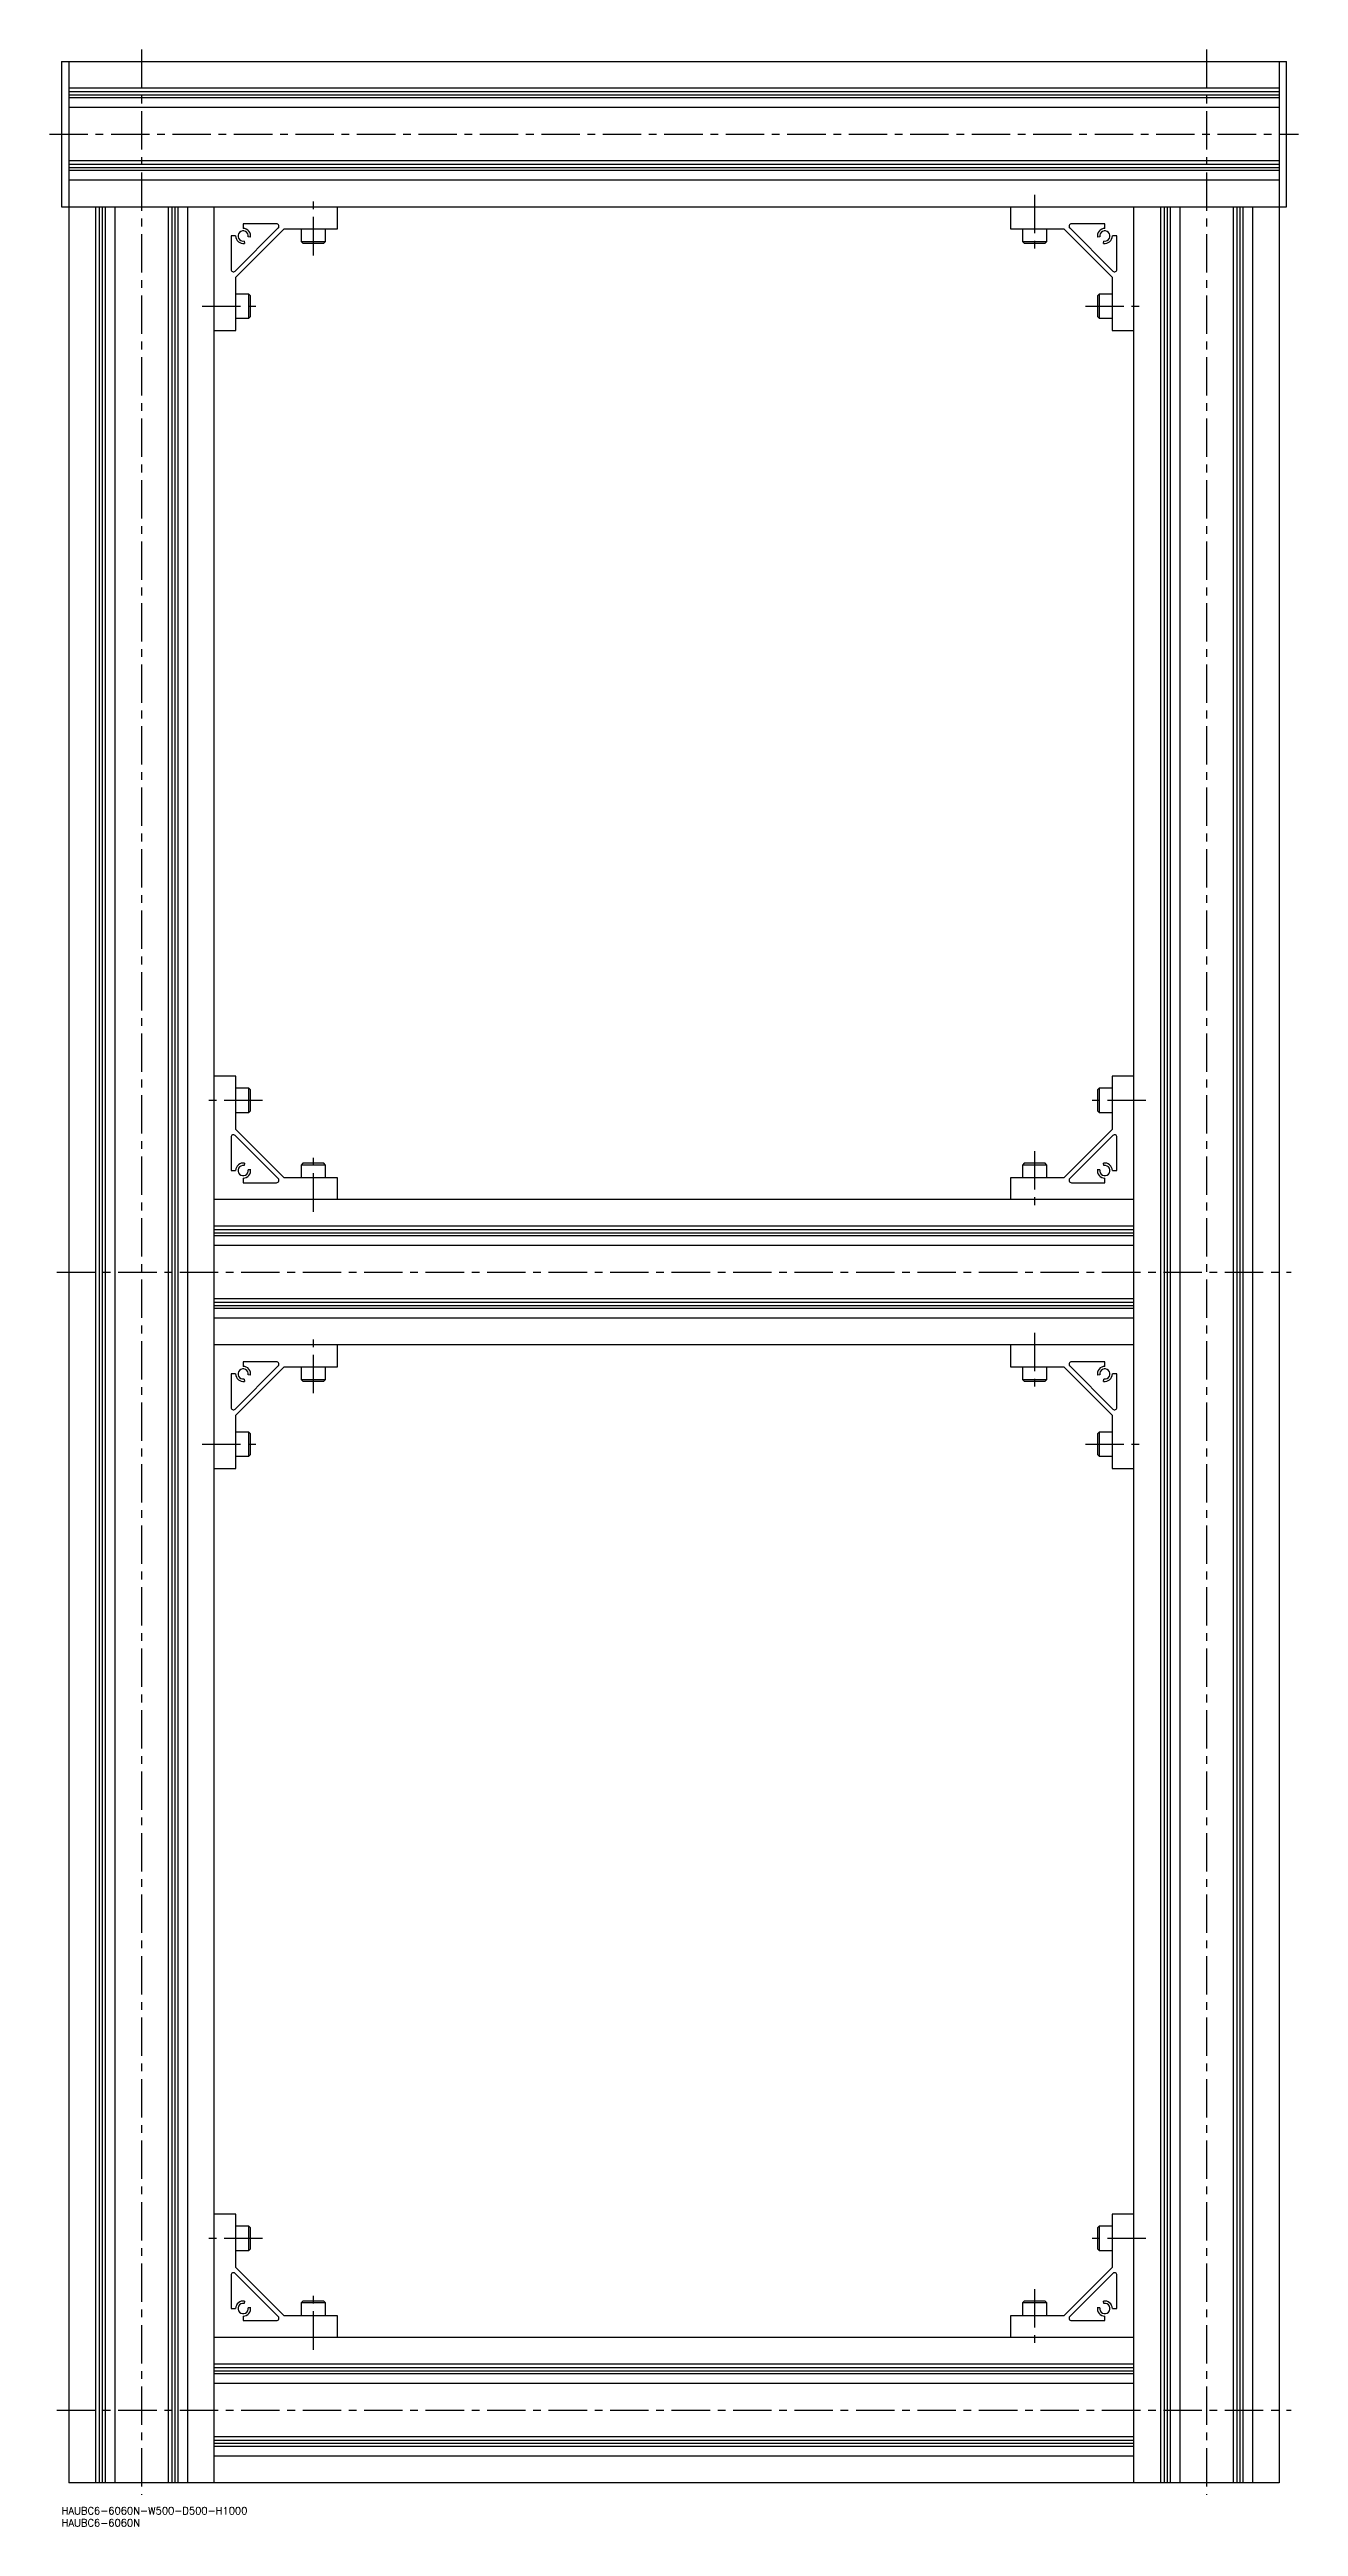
# Model space of a CAD drawing. Extents: x -5 to 1191, y -8 to 1575.
# Drawn here: x -5 to 511, y -8 to 1015 of the extents above; entities that cross this region are included whole.
import ezdxf

# ---------------------------------------------------------------- set-up
doc = ezdxf.new("R2010")
doc.units = 0
doc.header["$LTSCALE"] = 0.5
doc.linetypes.add('CENTER', pattern=[50.8, 31.75, -6.35, 6.35, -6.35])
for name, color, linetype in [('MSM_CENTER', 1, 'CENTER'), ('MSM_CONTINUOUS', 7, 'CONTINUOUS'), ('MSM_PART_NUMBER', 7, 'CONTINUOUS')]:
    doc.layers.add(name, color=color, linetype=linetype)
doc.styles.get("Standard").update_dxf_attribs({"font": 'txt.shx', "height": 3, "bigfont": 'bigfont.shx'})

# ---------------------------------------------------------------- blocks, each defined once
blk = doc.blocks.new('*U8')
at = {"layer": 'MSM_PART_NUMBER'}
blk.add_text('HAUBC6-6060N-W500-D500-H1000', height=3, dxfattribs=at).set_placement((0, -3))
blk = doc.blocks.new('*U9')
at = {"layer": 'MSM_PART_NUMBER'}
blk.add_text('HAUBC6-6060N', height=3, dxfattribs=at).set_placement((0, -8))

msp = doc.modelspace()

# ---------------------------------------------------------------- linework, layer by layer
at = {"layer": 'MSM_CENTER'}
for p, q in [((33, 1015), (33, 5)), ((473, 1015), (473, 5)), ((-5, 980), (511, 980)), ((104, 930), (104, 955)), ((402, 955), (402, 930)), ((58, 909), (83, 909)), ((423, 909), (448, 909)), ((83, 581), (58, 581)), ((448, 581), (423, 581)), ((104, 535), (104, 560)), ((402, 560), (402, 535)), ((-2, 510), (508, 510)), ((104, 460), (104, 485)), ((402, 485), (402, 460)), ((58, 439), (83, 439)), ((423, 439), (448, 439)), ((83, 111), (58, 111)), ((448, 111), (423, 111)), ((104, 65), (104, 90)), ((402, 90), (402, 65)), ((-2, 40), (508, 40))]:
    msp.add_line(p, q, dxfattribs=at)
at = {"layer": 'MSM_CONTINUOUS'}
for p, q in [((0, 1010), (506, 1010)), ((0, 1010), (0, 950)), ((3, 1010), (3, 10)), ((503, 1010), (503, 10)), ((506, 950), (506, 1010)), ((503, 999), (3, 999)), ((503, 997.5), (3, 997.5)), ((503, 996.2), (3, 996.2)), ((503, 995), (3, 995)), ((503, 991), (3, 991)), ((503, 969), (3, 969)), ((503, 967.5), (3, 967.5)), ((503, 966.2), (3, 966.2)), ((503, 965), (3, 965)), ((503, 961), (3, 961)), ((0, 950), (506, 950)), ((14, 950), (14, 10)), ((15.5, 950), (15.5, 10)), ((16.8, 950), (16.8, 10)), ((18, 950), (18, 10)), ((22, 950), (22, 10)), ((44, 950), (44, 10)), ((45.5, 950), (45.5, 10)), ((46.8, 950), (46.8, 10)), ((48, 950), (48, 10)), ((52, 950), (52, 10)), ((63, 10), (63, 950)), ((71.7, 923.5), (89.5, 941.3)), ((75, 943), (75, 941.1)), ((88.8, 943), (75, 943)), ((114, 941), (114, 950)), ((392, 950), (392, 941)), ((416.5, 941.3), (434.3, 923.5)), ((431, 943), (417.2, 943)), ((431, 941.1), (431, 943)), ((443, 10), (443, 950)), ((454, 950), (454, 10)), ((455.5, 950), (455.5, 10)), ((456.8, 950), (456.8, 10)), ((458, 950), (458, 10)), ((462, 950), (462, 10)), ((484, 950), (484, 10)), ((485.5, 950), (485.5, 10)), ((486.8, 950), (486.8, 10)), ((488, 950), (488, 10)), ((492, 950), (492, 10)), ((70, 938), (70, 924.2)), ((71.9, 938), (70, 938)), ((72, 921), (92, 941)), ((75.4, 935.9), (75.5, 934.9)), ((78.1, 937.5), (77.1, 937.6)), ((92, 941), (114, 941)), ((99, 941), (99, 935.7)), ((99, 935.7), (99.7, 935)), ((99, 935.7), (109, 935.7)), ((99.7, 935), (108.3, 935)), ((108.3, 935), (109, 935.7)), ((109, 935.7), (109, 941)), ((392, 941), (414, 941)), ((397, 941), (397, 935.7)), ((397, 935.7), (397.7, 935)), ((397, 935.7), (407, 935.7)), ((397.7, 935), (406.3, 935)), ((406.3, 935), (407, 935.7)), ((407, 935.7), (407, 941)), ((414, 941), (434, 921)), ((428.9, 937.6), (427.9, 937.5)), ((430.5, 934.9), (430.6, 935.9)), ((436, 938), (434.1, 938)), ((436, 924.2), (436, 938)), ((72, 899), (72, 921)), ((434, 921), (434, 899)), ((77.3, 914), (72, 914)), ((78, 913.3), (77.3, 914)), ((77.3, 904), (77.3, 914)), ((78, 904.7), (78, 913.3)), ((428.7, 914), (428, 913.3)), ((428, 913.3), (428, 904.7)), ((434, 914), (428.7, 914)), ((428.7, 914), (428.7, 904)), ((72, 904), (77.3, 904)), ((77.3, 904), (78, 904.7)), ((428, 904.7), (428.7, 904)), ((428.7, 904), (434, 904)), ((63, 899), (72, 899)), ((434, 899), (443, 899)), ((72, 591), (63, 591)), ((72, 569), (72, 591)), ((77.3, 586), (72, 586)), ((78, 585.3), (77.3, 586)), ((77.3, 576), (77.3, 586)), ((78, 576.7), (78, 585.3)), ((428.7, 586), (428, 585.3)), ((428, 585.3), (428, 576.7)), ((434, 586), (428.7, 586)), ((428.7, 586), (428.7, 576)), ((443, 591), (434, 591)), ((434, 591), (434, 569)), ((72, 576), (77.3, 576)), ((77.3, 576), (78, 576.7)), ((428, 576.7), (428.7, 576)), ((428.7, 576), (434, 576)), ((70, 565.8), (70, 552)), ((89.5, 548.7), (71.7, 566.5)), ((92, 549), (72, 569)), ((434, 569), (414, 549)), ((434.3, 566.5), (416.5, 548.7)), ((436, 552), (436, 565.8)), ((75.5, 555.1), (75.4, 554.1)), ((77.1, 552.4), (78.1, 552.5)), ((99.7, 555), (99, 554.3)), ((99, 554.3), (99, 549)), ((109, 554.3), (99, 554.3)), ((108.3, 555), (99.7, 555)), ((109, 554.3), (108.3, 555)), ((109, 549), (109, 554.3)), ((397.7, 555), (397, 554.3)), ((397, 554.3), (397, 549)), ((407, 554.3), (397, 554.3)), ((406.3, 555), (397.7, 555)), ((407, 554.3), (406.3, 555)), ((407, 549), (407, 554.3)), ((427.9, 552.5), (428.9, 552.4)), ((430.6, 554.1), (430.5, 555.1)), ((70, 552), (71.9, 552)), ((75, 548.9), (75, 547)), ((75, 547), (88.8, 547)), ((114, 549), (92, 549)), ((114, 540), (114, 549)), ((414, 549), (392, 549)), ((392, 549), (392, 540)), ((417.2, 547), (431, 547)), ((431, 547), (431, 548.9)), ((434.1, 552), (436, 552)), ((443, 540), (63, 540)), ((443, 529), (63, 529)), ((443, 527.5), (63, 527.5)), ((443, 526.2), (63, 526.2)), ((443, 525), (63, 525)), ((443, 521), (63, 521)), ((443, 499), (63, 499)), ((443, 497.5), (63, 497.5)), ((443, 496.2), (63, 496.2)), ((443, 495), (63, 495)), ((443, 491), (63, 491)), ((443, 480), (63, 480)), ((71.7, 453.5), (89.5, 471.3)), ((72, 451), (92, 471)), ((75, 473), (75, 471.1)), ((88.8, 473), (75, 473)), ((92, 471), (114, 471)), ((99, 471), (99, 465.7)), ((109, 465.7), (109, 471)), ((114, 471), (114, 480)), ((392, 480), (392, 471)), ((392, 471), (414, 471)), ((397, 471), (397, 465.7)), ((407, 465.7), (407, 471)), ((414, 471), (434, 451)), ((416.5, 471.3), (434.3, 453.5)), ((431, 473), (417.2, 473)), ((431, 471.1), (431, 473)), ((70, 468), (70, 454.2)), ((71.9, 468), (70, 468)), ((75.4, 465.9), (75.5, 464.9)), ((78.1, 467.5), (77.1, 467.6)), ((99, 465.7), (99.7, 465)), ((99, 465.7), (109, 465.7)), ((99.7, 465), (108.3, 465)), ((108.3, 465), (109, 465.7)), ((397, 465.7), (397.7, 465)), ((397, 465.7), (407, 465.7)), ((397.7, 465), (406.3, 465)), ((406.3, 465), (407, 465.7)), ((428.9, 467.6), (427.9, 467.5)), ((430.5, 464.9), (430.6, 465.9)), ((436, 468), (434.1, 468)), ((436, 454.2), (436, 468)), ((72, 429), (72, 451)), ((434, 451), (434, 429)), ((77.3, 444), (72, 444)), ((78, 443.3), (77.3, 444)), ((77.3, 434), (77.3, 444)), ((78, 434.7), (78, 443.3)), ((428.7, 444), (428, 443.3)), ((428, 443.3), (428, 434.7)), ((434, 444), (428.7, 444)), ((428.7, 444), (428.7, 434)), ((72, 434), (77.3, 434)), ((77.3, 434), (78, 434.7)), ((428, 434.7), (428.7, 434)), ((428.7, 434), (434, 434)), ((63, 429), (72, 429)), ((434, 429), (443, 429)), ((72, 121), (63, 121)), ((72, 99), (72, 121)), ((77.3, 116), (72, 116)), ((78, 115.3), (77.3, 116)), ((77.3, 106), (77.3, 116)), ((78, 106.7), (78, 115.3)), ((428.7, 116), (428, 115.3)), ((428, 115.3), (428, 106.7)), ((434, 116), (428.7, 116)), ((428.7, 116), (428.7, 106)), ((443, 121), (434, 121)), ((434, 121), (434, 99)), ((72, 106), (77.3, 106)), ((77.3, 106), (78, 106.7)), ((428, 106.7), (428.7, 106)), ((428.7, 106), (434, 106)), ((70, 95.8), (70, 82)), ((89.5, 78.7), (71.7, 96.5)), ((92, 79), (72, 99)), ((434, 99), (414, 79)), ((434.3, 96.5), (416.5, 78.7)), ((436, 82), (436, 95.8)), ((70, 82), (71.9, 82)), ((75.5, 85.1), (75.4, 84.1)), ((77.1, 82.4), (78.1, 82.5)), ((99.7, 85), (99, 84.3)), ((99, 84.3), (99, 79)), ((109, 84.3), (99, 84.3)), ((108.3, 85), (99.7, 85)), ((109, 84.3), (108.3, 85)), ((109, 79), (109, 84.3)), ((397.7, 85), (397, 84.3)), ((397, 84.3), (397, 79)), ((407, 84.3), (397, 84.3)), ((406.3, 85), (397.7, 85)), ((407, 84.3), (406.3, 85)), ((407, 79), (407, 84.3)), ((427.9, 82.5), (428.9, 82.4)), ((430.6, 84.1), (430.5, 85.1)), ((434.1, 82), (436, 82)), ((75, 78.9), (75, 77)), ((75, 77), (88.8, 77)), ((114, 79), (92, 79)), ((114, 70), (114, 79)), ((414, 79), (392, 79)), ((392, 79), (392, 70)), ((417.2, 77), (431, 77)), ((431, 77), (431, 78.9)), ((443, 70), (63, 70)), ((443, 59), (63, 59)), ((443, 57.5), (63, 57.5)), ((443, 56.2), (63, 56.2)), ((443, 55), (63, 55)), ((443, 51), (63, 51)), ((443, 29), (63, 29)), ((443, 27.5), (63, 27.5)), ((443, 26.2), (63, 26.2)), ((443, 25), (63, 25)), ((443, 21), (63, 21)), ((503, 10), (3, 10))]:
    msp.add_line(p, q, dxfattribs=at)
for centre, radius, start, end in [((88.8, 942), 1, 315, 90), ((417.2, 942), 1, 90, 225), ((75, 938), 3.1, 180, 280), ((75, 938), 2.1, 350, 280), ((75, 938), 3.1, 350, 90), ((431, 938), 3.1, 90, 190), ((431, 938), 2.1, 260, 190), ((431, 938), 3.1, 260, 0), ((71, 924.2), 1, 180, 315), ((435, 924.2), 1, 225, 0), ((71, 565.8), 1, 45, 180), ((435, 565.8), 1, 0, 135), ((75, 552), 3.1, 80, 180), ((75, 552), 2.1, 80, 10), ((75, 552), 3.1, 270, 10), ((431, 552), 3.1, 170, 270), ((431, 552), 2.1, 170, 100), ((431, 552), 3.1, 0, 100), ((88.8, 548), 1, 270, 45), ((417.2, 548), 1, 135, 270), ((75, 468), 3.1, 350, 90), ((88.8, 472), 1, 315, 90), ((417.2, 472), 1, 90, 225), ((431, 468), 3.1, 90, 190), ((75, 468), 3.1, 180, 280), ((75, 468), 2.1, 350, 280), ((431, 468), 2.1, 260, 190), ((431, 468), 3.1, 260, 0), ((71, 454.2), 1, 180, 315), ((435, 454.2), 1, 225, 0), ((71, 95.8), 1, 45, 180), ((435, 95.8), 1, 0, 135), ((75, 82), 3.1, 80, 180), ((75, 82), 2.1, 80, 10), ((75, 82), 3.1, 270, 10), ((431, 82), 3.1, 170, 270), ((431, 82), 2.1, 170, 100), ((431, 82), 3.1, 0, 100), ((88.8, 78), 1, 270, 45), ((417.2, 78), 1, 135, 270)]:
    msp.add_arc(centre, radius, start, end, dxfattribs=at)

# ---------------------------------------------------------------- block references
for name in ['*U8', '*U9']:
    msp.add_blockref(name, (0, 0), dxfattribs=at)

doc.saveas('drawing.dxf')
